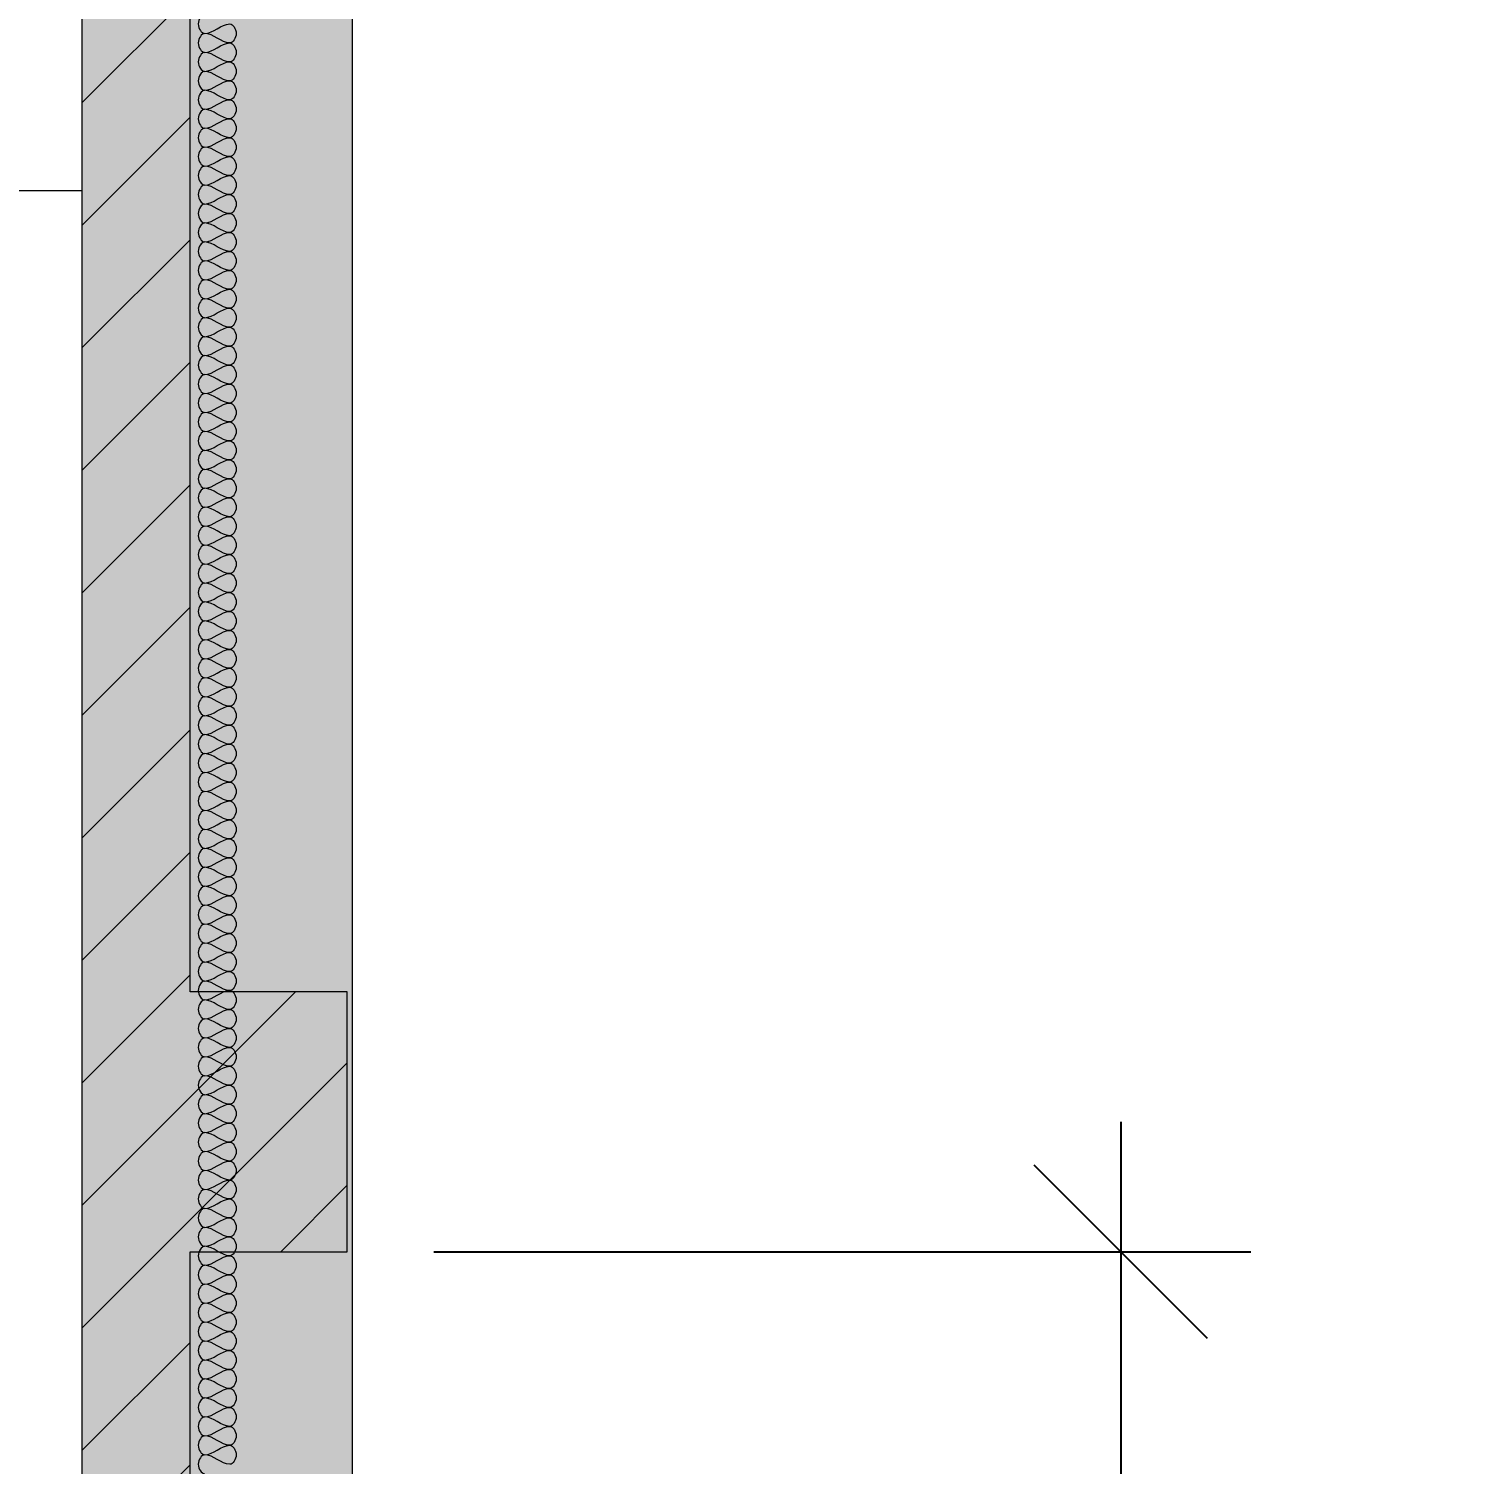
# Model space of a CAD drawing. Header units: inches. Extents: x 1913 to 24953, y -2945 to 1064.
# Drawn here: x 24167.3 to 24300, y -409.6 to -277 of the extents above; entities that cross this region are included whole.
import ezdxf

# ---------------------------------------------------------------- set-up
doc = ezdxf.new("R2010")
doc.units = ezdxf.units.IN
doc.header["$MEASUREMENT"] = 0
for name, color, linetype, lineweight in [('A-ANNO-DIMS', 211, 'Continuous', 9), ('A-DETL', 90, 'Continuous', 9), ('A-WALL', 113, 'Continuous', 13), ('A-WALL-PATT', 111, 'Continuous', 50)]:
    doc.layers.add(name, color=color, linetype=linetype, lineweight=lineweight)
doc.styles.add('Arial', font='arial.ttf', dxfattribs={"height": 12})
doc.dimstyles.new('Linear_-_3_32__Arial', dxfattribs={"dimscale": 12, "dimtxt": 12.243113, "dimasz": 1.333333, "dimexe": 1, "dimexo": 0.666667, "dimgap": 0.666667, "dimtad": 1, "dimdec": 5, "dimrnd": 0.03125, "dimzin": 1, "dimdsep": 46, "dimlunit": 4, "dimtxsty": 'Arial', "dimblk1": 'OBLIQUE', "dimblk2": 'OBLIQUE', "dimsah": 1, "dimcen": 0.09, "dimdle": 1, "dimazin": 0, "dimtfac": 1, "dimtdec": 4, "dimtix": 1, "dimtmove": 0, "dimatfit": 3, "dimfxl": 1, "dimtvp": 1, "dimtfill": 1, "dimfrac": 2, "dimtolj": 1, "dimtzin": 0, "dimarcsym": 2})
pattern_1 = [(45, (23317.1235, 399.692), (-5.656854, 5.656854), [])]

# ---------------------------------------------------------------- blocks, each defined once
blk = doc.blocks.new('_Oblique')
at = {"color": 0, "linetype": 'ByBlock', "lineweight": -2}
blk.add_line((-0.5, -0.5), (0.5, 0.5), dxfattribs=at)
blk = doc.blocks.new('*D806')
at = {"layer": 'A-ANNO-DIMS', "color": 0, "lineweight": -2, "transparency": 16777216}
for p, q in [((24420.62, 786.04), (24420.62, -1541.96)), ((24190, 774.04), (24432.62, 774.04)), ((24192.72, -1529.96), (24432.62, -1529.96))]:
    blk.add_line(p, q, dxfattribs=at)
at = {"layer": 'Defpoints', "color": 0, "lineweight": 0, "transparency": 16777216}
for p in [(24182, 774.04), (24184.72, -1529.96), (24420.62, -1529.96)]:
    blk.add_point(p, dxfattribs=at)
at = {"layer": 'A-ANNO-DIMS', "color": 0, "lineweight": -2, "transparency": 16777216, "xscale": 16, "yscale": 16, "zscale": 16}
for p, rotation in [((24420.62, 774.04), 90), ((24420.62, -1529.96), 270)]:
    blk.add_blockref('_Oblique', p, dxfattribs=dict(at, rotation=rotation))
at = {"layer": 'A-ANNO-DIMS', "color": 0, "lineweight": 0, "transparency": 16777216, "insert": (24406.5, -377.96), "char_height": 12, "width": 73.4587, "attachment_point": 5, "rotation": 90, "style": 'Arial'}
blk.add_mtext('\\A1;192\'-0"', dxfattribs=at)
blk = doc.blocks.new('*D759')
at = {"layer": 'A-ANNO-DIMS', "color": 0, "lineweight": -2, "transparency": 16777216}
for p, q in [((24268.17, -377.96), (24268.17, -689.96)), ((24204.72, -389.96), (24280.17, -389.96)), ((24204.72, -677.96), (24280.17, -677.96))]:
    blk.add_line(p, q, dxfattribs=at)
at = {"layer": 'Defpoints', "color": 0, "lineweight": 0, "transparency": 16777216}
for p in [(24196.72, -389.96), (24196.72, -677.96), (24268.17, -677.96)]:
    blk.add_point(p, dxfattribs=at)
at = {"layer": 'A-ANNO-DIMS', "color": 0, "lineweight": -2, "transparency": 16777216, "xscale": 16, "yscale": 16, "zscale": 16}
for p, rotation in [((24268.17, -389.96), 90), ((24268.17, -677.96), 270)]:
    blk.add_blockref('_Oblique', p, dxfattribs=dict(at, rotation=rotation))
at = {"layer": 'A-ANNO-DIMS', "color": 0, "lineweight": 0, "transparency": 16777216, "insert": (24254.04, -533.96), "char_height": 12, "width": 62.3834, "attachment_point": 5, "rotation": 90, "style": 'Arial'}
blk.add_mtext('\\A1;24\'-0"', dxfattribs=at)
blk = doc.blocks.new('*D768')
at = {"layer": 'A-ANNO-DIMS', "color": 0, "lineweight": -2, "transparency": 16777216}
for p, q in [((24388.62, -977.96), (24388.62, -53.96)), ((24184.82, -65.96), (24400.62, -65.96)), ((24205.22, -965.96), (24400.62, -965.96))]:
    blk.add_line(p, q, dxfattribs=at)
at = {"layer": 'Defpoints', "color": 0, "lineweight": 0, "transparency": 16777216}
for p in [(24176.82, -65.96), (24388.62, -65.96), (24197.22, -965.96)]:
    blk.add_point(p, dxfattribs=at)
at = {"layer": 'A-ANNO-DIMS', "color": 0, "lineweight": -2, "transparency": 16777216, "xscale": 16, "yscale": 16, "zscale": 16}
for p, rotation in [((24388.62, -65.96), 90), ((24388.62, -965.96), 270)]:
    blk.add_blockref('_Oblique', p, dxfattribs=dict(at, rotation=rotation))
at = {"layer": 'A-ANNO-DIMS', "color": 0, "lineweight": 0, "transparency": 16777216, "insert": (24374.5, -515.96), "char_height": 12, "width": 51.3081, "attachment_point": 5, "rotation": 90, "style": 'Arial'}
blk.add_mtext('\\A1;75\'-0"', dxfattribs=at)

msp = doc.modelspace()

# ---------------------------------------------------------------- hatches: boundary and pattern name
at = {"layer": 'A-WALL-PATT', "lineweight": 0}
h = msp.add_hatch(dxfattribs=at)
h.set_pattern_fill('FP_1', color=256, style=0, pattern_type=2)
h.set_pattern_definition([(50, (23317.123, 399.692), (36.72335, -3.213), [3.84, -42.24]), (355, (23317.123, 399.69), (-7.1044, 38.51274), [3.072, -33.792]), (100.451, (23320.183, 399.424), (29.62024, 35.29956), [3.263, -35.898]), (46.184, (23317.123, 409.93), (54.6425, -8.4752), [5.76, -63.36]), (96.636, (23321.68, 409.226), (47.854, 49.8752), [4.895, -53.848]), (351.184, (23317.123, 409.93), (47.8553, 49.8749), [4.608, -50.688]), (21, (23322.243, 407.372), (30.56126, -20.614), [3.84, -42.24]), (326, (23322.243, 407.37), (12.4577, 37.1283), [3.072, -33.792]), (71.451, (23324.79, 405.654), (43.02, 16.5135), [3.263, -35.898]), (37.5, (23317.123, 399.692), (0.6228, 17.04428), [1.69, -31.693, 1.69, -32.614, -33.92]), (37.5, (23317.123, 399.692), (0.6228, 17.04428), [-67.686, 1.69, -32.23]), (7.5, (23317.123, 399.692), (13.4694, 20.19387), [1.69, -17.869, 1.69, -30.925, -12.928]), (7.5, (23317.123, 399.692), (13.4694, 20.19387), [-52.173, 1.69, -11.238]), (327.5, (23305.705, 399.692), (27.33168, -1.15522), [1.69, -11.11, 1.69, -38.246, -52.992]), (327.5, (23305.705, 399.692), (27.33168, -1.15522), [-52.736, 1.69, -51.302]), (317.5, (23300.585, 399.692), (29.85903, 5.12498), [1.69, -14.95, 1.69, -24.832, -37.632]), (317.5, (23300.585, 399.692), (29.85903, 5.12498), [-43.162, 1.69, -35.942])])
h.paths.add_polyline_path([(24172.225, -35.956342), (24197.225, -35.956342), (24197.225, -46.641983), (24197.225, -66.641983), (24197.225, -142.641983), (24197.225, -162.641983), (24197.225, -965.956342), (24172.225, -965.956342), (24172.225, -291.956342), (24172.225, -271.956342), (24172.225, -172.956342), (24172.225, -162.956342)], flags=0)
h.paths.add_polyline_path([(24172.225, 193.043658), (24197.225, 193.043658), (24197.225, 0.043658), (24172.225, 0.043658)], flags=0)
h = msp.add_hatch(dxfattribs=at)
h.set_pattern_fill('FP_2', color=256, style=0, pattern_type=2)
h.set_pattern_definition(pattern_1)
h.paths.add_polyline_path([(24172.225, 0.043658), (24182.225, 0.043658), (24182.225, 193.043658), (24172.225, 193.043658)])
h.paths.add_polyline_path([(24172.225, -965.956342), (24182.225, -965.956342), (24182.225, -35.956342), (24172.225, -35.956342)])
h.paths.add_polyline_path([(24172.225, -1325.956441), (24182.225, -1325.956441), (24182.225, -1085.956342), (24172.225, -1085.956342)])
h.paths.add_polyline_path([(24182.225, -1457.956342), (24172.225, -1457.956342), (24172.225, -1517.456342), (24182.225, -1517.456342)])
h = msp.add_hatch(dxfattribs=at)
h.set_pattern_fill('FP_2', color=256, style=0, pattern_type=2)
h.set_pattern_definition(pattern_1)
h.paths.add_polyline_path([(24182.225, -389.956342), (24182.225, -365.956342), (24196.725, -365.956342), (24196.725, -389.956342)], flags=0)

# ---------------------------------------------------------------- linework, layer by layer
at = {"layer": 'A-DETL', "lineweight": 0}
for points in [[(24183.558333, -275.706342), (24183.283347, -275.706342), (24182.666653, -276.581342), (24183.283347, -277.456342), (24183.558333, -277.456342)], [(24183.558333, -277.456342), (24184.360048, -277.456342), (24185.089952, -276.581342), (24185.891667, -276.581342)], [(24185.891667, -276.581342), (24186.166653, -276.581342), (24186.783347, -277.456342), (24186.166653, -278.331342), (24185.891667, -278.331342)], [(24183.558333, -277.456342), (24183.283347, -277.456342), (24182.666653, -278.331342), (24183.283347, -279.206342), (24183.558333, -279.206342)], [(24185.891667, -278.331342), (24185.089952, -278.331342), (24184.360048, -277.456342), (24183.558333, -277.456342)], [(24183.558333, -279.206342), (24184.360048, -279.206342), (24185.089952, -278.331342), (24185.891667, -278.331342)], [(24185.891667, -278.331342), (24186.166653, -278.331342), (24186.783347, -279.206342), (24186.166653, -280.081342), (24185.891667, -280.081342)], [(24183.558333, -279.206342), (24183.283347, -279.206342), (24182.666653, -280.081342), (24183.283347, -280.956342), (24183.558333, -280.956342)], [(24185.891667, -280.081342), (24185.089952, -280.081342), (24184.360048, -279.206342), (24183.558333, -279.206342)], [(24183.558333, -280.956342), (24183.283347, -280.956342), (24182.666653, -281.831342), (24183.283347, -282.706342), (24183.558333, -282.706342)], [(24183.558333, -280.956342), (24184.360048, -280.956342), (24185.089952, -280.081342), (24185.891667, -280.081342)], [(24185.891667, -281.831342), (24185.089952, -281.831342), (24184.360048, -280.956342), (24183.558333, -280.956342)], [(24185.891667, -280.081342), (24186.166653, -280.081342), (24186.783347, -280.956342), (24186.166653, -281.831342), (24185.891667, -281.831342)], [(24183.558333, -282.706342), (24184.360048, -282.706342), (24185.089952, -281.831342), (24185.891667, -281.831342)], [(24185.891667, -281.831342), (24186.166653, -281.831342), (24186.783347, -282.706342), (24186.166653, -283.581342), (24185.891667, -283.581342)], [(24183.558333, -282.706342), (24183.283347, -282.706342), (24182.666653, -283.581342), (24183.283347, -284.456342), (24183.558333, -284.456342)], [(24185.891667, -283.581342), (24185.089952, -283.581342), (24184.360048, -282.706342), (24183.558333, -282.706342)], [(24183.558333, -284.456342), (24184.360048, -284.456342), (24185.089952, -283.581342), (24185.891667, -283.581342)], [(24185.891667, -283.581342), (24186.166653, -283.581342), (24186.783347, -284.456342), (24186.166653, -285.331342), (24185.891667, -285.331342)], [(24183.558333, -284.456342), (24183.283347, -284.456342), (24182.666653, -285.331342), (24183.283347, -286.206342), (24183.558333, -286.206342)], [(24185.891667, -285.331342), (24185.089952, -285.331342), (24184.360048, -284.456342), (24183.558333, -284.456342)], [(24183.558333, -286.206342), (24183.283347, -286.206342), (24182.666653, -287.081342), (24183.283347, -287.956342), (24183.558333, -287.956342)], [(24183.558333, -286.206342), (24184.360048, -286.206342), (24185.089952, -285.331342), (24185.891667, -285.331342)], [(24185.891667, -287.081342), (24185.089952, -287.081342), (24184.360048, -286.206342), (24183.558333, -286.206342)], [(24185.891667, -285.331342), (24186.166653, -285.331342), (24186.783347, -286.206342), (24186.166653, -287.081342), (24185.891667, -287.081342)], [(24183.558333, -287.956342), (24184.360048, -287.956342), (24185.089952, -287.081342), (24185.891667, -287.081342)], [(24185.891667, -287.081342), (24186.166653, -287.081342), (24186.783347, -287.956342), (24186.166653, -288.831342), (24185.891667, -288.831342)], [(24183.558333, -287.956342), (24183.283347, -287.956342), (24182.666653, -288.831342), (24183.283347, -289.706342), (24183.558333, -289.706342)], [(24185.891667, -288.831342), (24185.089952, -288.831342), (24184.360048, -287.956342), (24183.558333, -287.956342)], [(24183.558333, -289.706342), (24184.360048, -289.706342), (24185.089952, -288.831342), (24185.891667, -288.831342)], [(24185.891667, -288.831342), (24186.166653, -288.831342), (24186.783347, -289.706342), (24186.166653, -290.581342), (24185.891667, -290.581342)], [(24183.558333, -289.706342), (24183.283347, -289.706342), (24182.666653, -290.581342), (24183.283347, -291.456342), (24183.558333, -291.456342)], [(24185.891667, -290.581342), (24185.089952, -290.581342), (24184.360048, -289.706342), (24183.558333, -289.706342)], [(24183.558333, -291.456342), (24183.283347, -291.456342), (24182.666653, -292.331342), (24183.283347, -293.206342), (24183.558333, -293.206342)], [(24183.558333, -291.456342), (24184.360048, -291.456342), (24185.089952, -290.581342), (24185.891667, -290.581342)], [(24185.891667, -292.331342), (24185.089952, -292.331342), (24184.360048, -291.456342), (24183.558333, -291.456342)], [(24185.891667, -290.581342), (24186.166653, -290.581342), (24186.783347, -291.456342), (24186.166653, -292.331342), (24185.891667, -292.331342)], [(24183.558333, -293.206342), (24184.360048, -293.206342), (24185.089952, -292.331342), (24185.891667, -292.331342)], [(24185.891667, -292.331342), (24186.166653, -292.331342), (24186.783347, -293.206342), (24186.166653, -294.081342), (24185.891667, -294.081342)], [(24183.558333, -293.206342), (24183.283347, -293.206342), (24182.666653, -294.081342), (24183.283347, -294.956342), (24183.558333, -294.956342)], [(24185.891667, -294.081342), (24185.089952, -294.081342), (24184.360048, -293.206342), (24183.558333, -293.206342)], [(24183.558333, -294.956342), (24184.360048, -294.956342), (24185.089952, -294.081342), (24185.891667, -294.081342)], [(24185.891667, -294.081342), (24186.166653, -294.081342), (24186.783347, -294.956342), (24186.166653, -295.831342), (24185.891667, -295.831342)], [(24183.558333, -294.956342), (24183.283347, -294.956342), (24182.666653, -295.831342), (24183.283347, -296.706342), (24183.558333, -296.706342)], [(24185.891667, -295.831342), (24185.089952, -295.831342), (24184.360048, -294.956342), (24183.558333, -294.956342)], [(24183.558333, -296.706342), (24183.283347, -296.706342), (24182.666653, -297.581342), (24183.283347, -298.456342), (24183.558333, -298.456342)], [(24183.558333, -296.706342), (24184.360048, -296.706342), (24185.089952, -295.831342), (24185.891667, -295.831342)], [(24185.891667, -297.581342), (24185.089952, -297.581342), (24184.360048, -296.706342), (24183.558333, -296.706342)], [(24185.891667, -295.831342), (24186.166653, -295.831342), (24186.783347, -296.706342), (24186.166653, -297.581342), (24185.891667, -297.581342)], [(24183.558333, -298.456342), (24183.283347, -298.456342), (24182.666653, -299.331342), (24183.283347, -300.206342), (24183.558333, -300.206342)], [(24183.558333, -298.456342), (24184.360048, -298.456342), (24185.089952, -297.581342), (24185.891667, -297.581342)], [(24185.891667, -299.331342), (24185.089952, -299.331342), (24184.360048, -298.456342), (24183.558333, -298.456342)], [(24185.891667, -297.581342), (24186.166653, -297.581342), (24186.783347, -298.456342), (24186.166653, -299.331342), (24185.891667, -299.331342)], [(24183.558333, -300.206342), (24184.360048, -300.206342), (24185.089952, -299.331342), (24185.891667, -299.331342)], [(24185.891667, -299.331342), (24186.166653, -299.331342), (24186.783347, -300.206342), (24186.166653, -301.081342), (24185.891667, -301.081342)], [(24183.558333, -300.206342), (24183.283347, -300.206342), (24182.666653, -301.081342), (24183.283347, -301.956342), (24183.558333, -301.956342)], [(24185.891667, -301.081342), (24185.089952, -301.081342), (24184.360048, -300.206342), (24183.558333, -300.206342)], [(24183.558333, -301.956342), (24184.360048, -301.956342), (24185.089952, -301.081342), (24185.891667, -301.081342)], [(24185.891667, -301.081342), (24186.166653, -301.081342), (24186.783347, -301.956342), (24186.166653, -302.831342), (24185.891667, -302.831342)], [(24183.558333, -301.956342), (24183.283347, -301.956342), (24182.666653, -302.831342), (24183.283347, -303.706342), (24183.558333, -303.706342)], [(24185.891667, -302.831342), (24185.089952, -302.831342), (24184.360048, -301.956342), (24183.558333, -301.956342)], [(24183.558333, -303.706342), (24183.283347, -303.706342), (24182.666653, -304.581342), (24183.283347, -305.456342), (24183.558333, -305.456342)], [(24183.558333, -303.706342), (24184.360048, -303.706342), (24185.089952, -302.831342), (24185.891667, -302.831342)], [(24185.891667, -304.581342), (24185.089952, -304.581342), (24184.360048, -303.706342), (24183.558333, -303.706342)], [(24185.891667, -302.831342), (24186.166653, -302.831342), (24186.783347, -303.706342), (24186.166653, -304.581342), (24185.891667, -304.581342)], [(24183.558333, -305.456342), (24184.360048, -305.456342), (24185.089952, -304.581342), (24185.891667, -304.581342)], [(24185.891667, -304.581342), (24186.166653, -304.581342), (24186.783347, -305.456342), (24186.166653, -306.331342), (24185.891667, -306.331342)], [(24183.558333, -305.456342), (24183.283347, -305.456342), (24182.666653, -306.331342), (24183.283347, -307.206342), (24183.558333, -307.206342)], [(24185.891667, -306.331342), (24185.089952, -306.331342), (24184.360048, -305.456342), (24183.558333, -305.456342)], [(24183.558333, -307.206342), (24184.360048, -307.206342), (24185.089952, -306.331342), (24185.891667, -306.331342)], [(24185.891667, -306.331342), (24186.166653, -306.331342), (24186.783347, -307.206342), (24186.166653, -308.081342), (24185.891667, -308.081342)], [(24183.558333, -307.206342), (24183.283347, -307.206342), (24182.666653, -308.081342), (24183.283347, -308.956342), (24183.558333, -308.956342)], [(24185.891667, -308.081342), (24185.089952, -308.081342), (24184.360048, -307.206342), (24183.558333, -307.206342)], [(24183.558333, -308.956342), (24183.283347, -308.956342), (24182.666653, -309.831342), (24183.283347, -310.706342), (24183.558333, -310.706342)], [(24183.558333, -308.956342), (24184.360048, -308.956342), (24185.089952, -308.081342), (24185.891667, -308.081342)], [(24185.891667, -309.831342), (24185.089952, -309.831342), (24184.360048, -308.956342), (24183.558333, -308.956342)], [(24185.891667, -308.081342), (24186.166653, -308.081342), (24186.783347, -308.956342), (24186.166653, -309.831342), (24185.891667, -309.831342)], [(24183.558333, -310.706342), (24184.360048, -310.706342), (24185.089952, -309.831342), (24185.891667, -309.831342)], [(24185.891667, -309.831342), (24186.166653, -309.831342), (24186.783347, -310.706342), (24186.166653, -311.581342), (24185.891667, -311.581342)], [(24183.558333, -310.706342), (24183.283347, -310.706342), (24182.666653, -311.581342), (24183.283347, -312.456342), (24183.558333, -312.456342)], [(24185.891667, -311.581342), (24185.089952, -311.581342), (24184.360048, -310.706342), (24183.558333, -310.706342)], [(24183.558333, -312.456342), (24184.360048, -312.456342), (24185.089952, -311.581342), (24185.891667, -311.581342)], [(24185.891667, -311.581342), (24186.166653, -311.581342), (24186.783347, -312.456342), (24186.166653, -313.331342), (24185.891667, -313.331342)], [(24183.558333, -312.456342), (24183.283347, -312.456342), (24182.666653, -313.331342), (24183.283347, -314.206342), (24183.558333, -314.206342)], [(24185.891667, -313.331342), (24185.089952, -313.331342), (24184.360048, -312.456342), (24183.558333, -312.456342)], [(24183.558333, -314.206342), (24183.283347, -314.206342), (24182.666653, -315.081342), (24183.283347, -315.956342), (24183.558333, -315.956342)], [(24183.558333, -314.206342), (24184.360048, -314.206342), (24185.089952, -313.331342), (24185.891667, -313.331342)], [(24185.891667, -315.081342), (24185.089952, -315.081342), (24184.360048, -314.206342), (24183.558333, -314.206342)], [(24185.891667, -313.331342), (24186.166653, -313.331342), (24186.783347, -314.206342), (24186.166653, -315.081342), (24185.891667, -315.081342)], [(24183.558333, -315.956342), (24184.360048, -315.956342), (24185.089952, -315.081342), (24185.891667, -315.081342)], [(24185.891667, -315.081342), (24186.166653, -315.081342), (24186.783347, -315.956342), (24186.166653, -316.831342), (24185.891667, -316.831342)], [(24183.558333, -315.956342), (24183.283347, -315.956342), (24182.666653, -316.831342), (24183.283347, -317.706342), (24183.558333, -317.706342)], [(24185.891667, -316.831342), (24185.089952, -316.831342), (24184.360048, -315.956342), (24183.558333, -315.956342)], [(24183.558333, -317.706342), (24184.360048, -317.706342), (24185.089952, -316.831342), (24185.891667, -316.831342)], [(24185.891667, -316.831342), (24186.166653, -316.831342), (24186.783347, -317.706342), (24186.166653, -318.581342), (24185.891667, -318.581342)], [(24183.558333, -317.706342), (24183.283347, -317.706342), (24182.666653, -318.581342), (24183.283347, -319.456342), (24183.558333, -319.456342)], [(24185.891667, -318.581342), (24185.089952, -318.581342), (24184.360048, -317.706342), (24183.558333, -317.706342)], [(24183.558333, -319.456342), (24183.283347, -319.456342), (24182.666653, -320.331342), (24183.283347, -321.206342), (24183.558333, -321.206342)], [(24183.558333, -319.456342), (24184.360048, -319.456342), (24185.089952, -318.581342), (24185.891667, -318.581342)], [(24185.891667, -320.331342), (24185.089952, -320.331342), (24184.360048, -319.456342), (24183.558333, -319.456342)], [(24185.891667, -318.581342), (24186.166653, -318.581342), (24186.783347, -319.456342), (24186.166653, -320.331342), (24185.891667, -320.331342)], [(24183.558333, -321.206342), (24184.360048, -321.206342), (24185.089952, -320.331342), (24185.891667, -320.331342)], [(24185.891667, -320.331342), (24186.166653, -320.331342), (24186.783347, -321.206342), (24186.166653, -322.081342), (24185.891667, -322.081342)], [(24183.558333, -321.206342), (24183.283347, -321.206342), (24182.666653, -322.081342), (24183.283347, -322.956342), (24183.558333, -322.956342)], [(24185.891667, -322.081342), (24185.089952, -322.081342), (24184.360048, -321.206342), (24183.558333, -321.206342)], [(24183.558333, -322.956342), (24184.360048, -322.956342), (24185.089952, -322.081342), (24185.891667, -322.081342)], [(24185.891667, -322.081342), (24186.166653, -322.081342), (24186.783347, -322.956342), (24186.166653, -323.831342), (24185.891667, -323.831342)], [(24183.558333, -322.956342), (24183.283347, -322.956342), (24182.666653, -323.831342), (24183.283347, -324.706342), (24183.558333, -324.706342)], [(24185.891667, -323.831342), (24185.089952, -323.831342), (24184.360048, -322.956342), (24183.558333, -322.956342)], [(24183.558333, -324.706342), (24183.283347, -324.706342), (24182.666653, -325.581342), (24183.283347, -326.456342), (24183.558333, -326.456342)], [(24183.558333, -324.706342), (24184.360048, -324.706342), (24185.089952, -323.831342), (24185.891667, -323.831342)], [(24185.891667, -325.581342), (24185.089952, -325.581342), (24184.360048, -324.706342), (24183.558333, -324.706342)], [(24185.891667, -323.831342), (24186.166653, -323.831342), (24186.783347, -324.706342), (24186.166653, -325.581342), (24185.891667, -325.581342)], [(24183.558333, -326.456342), (24184.360048, -326.456342), (24185.089952, -325.581342), (24185.891667, -325.581342)], [(24185.891667, -325.581342), (24186.166653, -325.581342), (24186.783347, -326.456342), (24186.166653, -327.331342), (24185.891667, -327.331342)], [(24183.558333, -326.456342), (24183.283347, -326.456342), (24182.666653, -327.331342), (24183.283347, -328.206342), (24183.558333, -328.206342)], [(24185.891667, -327.331342), (24185.089952, -327.331342), (24184.360048, -326.456342), (24183.558333, -326.456342)], [(24183.558333, -328.206342), (24184.360048, -328.206342), (24185.089952, -327.331342), (24185.891667, -327.331342)], [(24185.891667, -327.331342), (24186.166653, -327.331342), (24186.783347, -328.206342), (24186.166653, -329.081342), (24185.891667, -329.081342)], [(24183.558333, -328.206342), (24183.283347, -328.206342), (24182.666653, -329.081342), (24183.283347, -329.956342), (24183.558333, -329.956342)], [(24185.891667, -329.081342), (24185.089952, -329.081342), (24184.360048, -328.206342), (24183.558333, -328.206342)], [(24183.558333, -329.956342), (24183.283347, -329.956342), (24182.666653, -330.831342), (24183.283347, -331.706342), (24183.558333, -331.706342)], [(24183.558333, -329.956342), (24184.360048, -329.956342), (24185.089952, -329.081342), (24185.891667, -329.081342)], [(24185.891667, -330.831342), (24185.089952, -330.831342), (24184.360048, -329.956342), (24183.558333, -329.956342)], [(24185.891667, -329.081342), (24186.166653, -329.081342), (24186.783347, -329.956342), (24186.166653, -330.831342), (24185.891667, -330.831342)], [(24183.558333, -331.706342), (24184.360048, -331.706342), (24185.089952, -330.831342), (24185.891667, -330.831342)], [(24185.891667, -330.831342), (24186.166653, -330.831342), (24186.783347, -331.706342), (24186.166653, -332.581342), (24185.891667, -332.581342)], [(24183.558333, -331.706342), (24183.283347, -331.706342), (24182.666653, -332.581342), (24183.283347, -333.456342), (24183.558333, -333.456342)], [(24185.891667, -332.581342), (24185.089952, -332.581342), (24184.360048, -331.706342), (24183.558333, -331.706342)], [(24183.558333, -333.456342), (24184.360048, -333.456342), (24185.089952, -332.581342), (24185.891667, -332.581342)], [(24185.891667, -332.581342), (24186.166653, -332.581342), (24186.783347, -333.456342), (24186.166653, -334.331342), (24185.891667, -334.331342)], [(24183.558333, -333.456342), (24183.283347, -333.456342), (24182.666653, -334.331342), (24183.283347, -335.206342), (24183.558333, -335.206342)], [(24185.891667, -334.331342), (24185.089952, -334.331342), (24184.360048, -333.456342), (24183.558333, -333.456342)], [(24183.558333, -335.206342), (24183.283347, -335.206342), (24182.666653, -336.081342), (24183.283347, -336.956342), (24183.558333, -336.956342)], [(24183.558333, -335.206342), (24184.360048, -335.206342), (24185.089952, -334.331342), (24185.891667, -334.331342)], [(24185.891667, -336.081342), (24185.089952, -336.081342), (24184.360048, -335.206342), (24183.558333, -335.206342)], [(24185.891667, -334.331342), (24186.166653, -334.331342), (24186.783347, -335.206342), (24186.166653, -336.081342), (24185.891667, -336.081342)], [(24183.558333, -336.956342), (24184.360048, -336.956342), (24185.089952, -336.081342), (24185.891667, -336.081342)], [(24185.891667, -336.081342), (24186.166653, -336.081342), (24186.783347, -336.956342), (24186.166653, -337.831342), (24185.891667, -337.831342)], [(24183.558333, -336.956342), (24183.283347, -336.956342), (24182.666653, -337.831342), (24183.283347, -338.706342), (24183.558333, -338.706342)], [(24185.891667, -337.831342), (24185.089952, -337.831342), (24184.360048, -336.956342), (24183.558333, -336.956342)], [(24183.558333, -338.706342), (24184.360048, -338.706342), (24185.089952, -337.831342), (24185.891667, -337.831342)], [(24185.891667, -337.831342), (24186.166653, -337.831342), (24186.783347, -338.706342), (24186.166653, -339.581342), (24185.891667, -339.581342)], [(24183.558333, -338.706342), (24183.283347, -338.706342), (24182.666653, -339.581342), (24183.283347, -340.456342), (24183.558333, -340.456342)], [(24185.891667, -339.581342), (24185.089952, -339.581342), (24184.360048, -338.706342), (24183.558333, -338.706342)], [(24183.558333, -340.456342), (24184.360048, -340.456342), (24185.089952, -339.581342), (24185.891667, -339.581342)], [(24185.891667, -339.581342), (24186.166653, -339.581342), (24186.783347, -340.456342), (24186.166653, -341.331342), (24185.891667, -341.331342)], [(24183.558333, -340.456342), (24183.283347, -340.456342), (24182.666653, -341.331342), (24183.283347, -342.206342), (24183.558333, -342.206342)], [(24185.891667, -341.331342), (24185.089952, -341.331342), (24184.360048, -340.456342), (24183.558333, -340.456342)], [(24183.558333, -342.206342), (24183.283347, -342.206342), (24182.666653, -343.081342), (24183.283347, -343.956342), (24183.558333, -343.956342)], [(24183.558333, -342.206342), (24184.360048, -342.206342), (24185.089952, -341.331342), (24185.891667, -341.331342)], [(24185.891667, -343.081342), (24185.089952, -343.081342), (24184.360048, -342.206342), (24183.558333, -342.206342)], [(24185.891667, -341.331342), (24186.166653, -341.331342), (24186.783347, -342.206342), (24186.166653, -343.081342), (24185.891667, -343.081342)], [(24183.558333, -343.956342), (24184.360048, -343.956342), (24185.089952, -343.081342), (24185.891667, -343.081342)], [(24185.891667, -343.081342), (24186.166653, -343.081342), (24186.783347, -343.956342), (24186.166653, -344.831342), (24185.891667, -344.831342)], [(24183.558333, -343.956342), (24183.283347, -343.956342), (24182.666653, -344.831342), (24183.283347, -345.706342), (24183.558333, -345.706342)], [(24185.891667, -344.831342), (24185.089952, -344.831342), (24184.360048, -343.956342), (24183.558333, -343.956342)], [(24183.558333, -345.706342), (24184.360048, -345.706342), (24185.089952, -344.831342), (24185.891667, -344.831342)], [(24185.891667, -344.831342), (24186.166653, -344.831342), (24186.783347, -345.706342), (24186.166653, -346.581342), (24185.891667, -346.581342)], [(24183.558333, -345.706342), (24183.283347, -345.706342), (24182.666653, -346.581342), (24183.283347, -347.456342), (24183.558333, -347.456342)], [(24185.891667, -346.581342), (24185.089952, -346.581342), (24184.360048, -345.706342), (24183.558333, -345.706342)], [(24183.558333, -347.456342), (24183.283347, -347.456342), (24182.666653, -348.331342), (24183.283347, -349.206342), (24183.558333, -349.206342)], [(24183.558333, -347.456342), (24184.360048, -347.456342), (24185.089952, -346.581342), (24185.891667, -346.581342)], [(24185.891667, -348.331342), (24185.089952, -348.331342), (24184.360048, -347.456342), (24183.558333, -347.456342)], [(24185.891667, -346.581342), (24186.166653, -346.581342), (24186.783347, -347.456342), (24186.166653, -348.331342), (24185.891667, -348.331342)], [(24183.558333, -349.206342), (24184.360048, -349.206342), (24185.089952, -348.331342), (24185.891667, -348.331342)], [(24185.891667, -348.331342), (24186.166653, -348.331342), (24186.783347, -349.206342), (24186.166653, -350.081342), (24185.891667, -350.081342)], [(24183.558333, -349.206342), (24183.283347, -349.206342), (24182.666653, -350.081342), (24183.283347, -350.956342), (24183.558333, -350.956342)], [(24185.891667, -350.081342), (24185.089952, -350.081342), (24184.360048, -349.206342), (24183.558333, -349.206342)], [(24183.558333, -350.956342), (24184.360048, -350.956342), (24185.089952, -350.081342), (24185.891667, -350.081342)], [(24185.891667, -350.081342), (24186.166653, -350.081342), (24186.783347, -350.956342), (24186.166653, -351.831342), (24185.891667, -351.831342)], [(24183.558333, -350.956342), (24183.283347, -350.956342), (24182.666653, -351.831342), (24183.283347, -352.706342), (24183.558333, -352.706342)], [(24185.891667, -351.831342), (24185.089952, -351.831342), (24184.360048, -350.956342), (24183.558333, -350.956342)], [(24183.558333, -352.706342), (24183.283347, -352.706342), (24182.666653, -353.581342), (24183.283347, -354.456342), (24183.558333, -354.456342)], [(24183.558333, -352.706342), (24184.360048, -352.706342), (24185.089952, -351.831342), (24185.891667, -351.831342)], [(24185.891667, -353.581342), (24185.089952, -353.581342), (24184.360048, -352.706342), (24183.558333, -352.706342)], [(24185.891667, -351.831342), (24186.166653, -351.831342), (24186.783347, -352.706342), (24186.166653, -353.581342), (24185.891667, -353.581342)], [(24183.558333, -354.456342), (24184.360048, -354.456342), (24185.089952, -353.581342), (24185.891667, -353.581342)], [(24185.891667, -353.581342), (24186.166653, -353.581342), (24186.783347, -354.456342), (24186.166653, -355.331342), (24185.891667, -355.331342)], [(24183.558333, -354.456342), (24183.283347, -354.456342), (24182.666653, -355.331342), (24183.283347, -356.206342), (24183.558333, -356.206342)], [(24185.891667, -355.331342), (24185.089952, -355.331342), (24184.360048, -354.456342), (24183.558333, -354.456342)], [(24183.558333, -356.206342), (24184.360048, -356.206342), (24185.089952, -355.331342), (24185.891667, -355.331342)], [(24185.891667, -355.331342), (24186.166653, -355.331342), (24186.783347, -356.206342), (24186.166653, -357.081342), (24185.891667, -357.081342)], [(24183.558333, -356.206342), (24183.283347, -356.206342), (24182.666653, -357.081342), (24183.283347, -357.956342), (24183.558333, -357.956342)], [(24185.891667, -357.081342), (24185.089952, -357.081342), (24184.360048, -356.206342), (24183.558333, -356.206342)], [(24183.558333, -357.956342), (24183.283347, -357.956342), (24182.666653, -358.831342), (24183.283347, -359.706342), (24183.558333, -359.706342)], [(24183.558333, -357.956342), (24184.360048, -357.956342), (24185.089952, -357.081342), (24185.891667, -357.081342)], [(24185.891667, -358.831342), (24185.089952, -358.831342), (24184.360048, -357.956342), (24183.558333, -357.956342)], [(24185.891667, -357.081342), (24186.166653, -357.081342), (24186.783347, -357.956342), (24186.166653, -358.831342), (24185.891667, -358.831342)], [(24183.558333, -359.706342), (24184.360048, -359.706342), (24185.089952, -358.831342), (24185.891667, -358.831342)], [(24185.891667, -358.831342), (24186.166653, -358.831342), (24186.783347, -359.706342), (24186.166653, -360.581342), (24185.891667, -360.581342)], [(24183.558333, -359.706342), (24183.283347, -359.706342), (24182.666653, -360.581342), (24183.283347, -361.456342), (24183.558333, -361.456342)], [(24185.891667, -360.581342), (24185.089952, -360.581342), (24184.360048, -359.706342), (24183.558333, -359.706342)], [(24183.558333, -361.456342), (24184.360048, -361.456342), (24185.089952, -360.581342), (24185.891667, -360.581342)], [(24185.891667, -360.581342), (24186.166653, -360.581342), (24186.783347, -361.456342), (24186.166653, -362.331342), (24185.891667, -362.331342)], [(24183.558333, -361.456342), (24183.283347, -361.456342), (24182.666653, -362.331342), (24183.283347, -363.206342), (24183.558333, -363.206342)], [(24185.891667, -362.331342), (24185.089952, -362.331342), (24184.360048, -361.456342), (24183.558333, -361.456342)], [(24183.558333, -363.206342), (24183.283347, -363.206342), (24182.666653, -364.081342), (24183.283347, -364.956342), (24183.558333, -364.956342)], [(24183.558333, -363.206342), (24184.360048, -363.206342), (24185.089952, -362.331342), (24185.891667, -362.331342)], [(24185.891667, -364.081342), (24185.089952, -364.081342), (24184.360048, -363.206342), (24183.558333, -363.206342)], [(24185.891667, -362.331342), (24186.166653, -362.331342), (24186.783347, -363.206342), (24186.166653, -364.081342), (24185.891667, -364.081342)], [(24183.558333, -364.956342), (24184.360048, -364.956342), (24185.089952, -364.081342), (24185.891667, -364.081342)], [(24185.891667, -364.081342), (24186.166653, -364.081342), (24186.783347, -364.956342), (24186.166653, -365.831342), (24185.891667, -365.831342)], [(24183.558333, -364.956342), (24183.283347, -364.956342), (24182.666653, -365.831342), (24183.283347, -366.706342), (24183.558333, -366.706342)], [(24185.891667, -365.831342), (24185.089952, -365.831342), (24184.360048, -364.956342), (24183.558333, -364.956342)], [(24183.558333, -366.706342), (24184.360048, -366.706342), (24185.089952, -365.831342), (24185.891667, -365.831342)], [(24185.891667, -365.831342), (24186.166653, -365.831342), (24186.783347, -366.706342), (24186.166653, -367.581342), (24185.891667, -367.581342)], [(24183.558333, -366.706342), (24183.283347, -366.706342), (24182.666653, -367.581342), (24183.283347, -368.456342), (24183.558333, -368.456342)], [(24185.891667, -367.581342), (24185.089952, -367.581342), (24184.360048, -366.706342), (24183.558333, -366.706342)], [(24183.558333, -368.456342), (24183.283347, -368.456342), (24182.666653, -369.331342), (24183.283347, -370.206342), (24183.558333, -370.206342)], [(24183.558333, -368.456342), (24184.360048, -368.456342), (24185.089952, -367.581342), (24185.891667, -367.581342)], [(24185.891667, -369.331342), (24185.089952, -369.331342), (24184.360048, -368.456342), (24183.558333, -368.456342)], [(24185.891667, -367.581342), (24186.166653, -367.581342), (24186.783347, -368.456342), (24186.166653, -369.331342), (24185.891667, -369.331342)], [(24183.558333, -370.206342), (24184.360048, -370.206342), (24185.089952, -369.331342), (24185.891667, -369.331342)], [(24185.891667, -369.331342), (24186.166653, -369.331342), (24186.783347, -370.206342), (24186.166653, -371.081342), (24185.891667, -371.081342)], [(24183.558333, -370.206342), (24183.283347, -370.206342), (24182.666653, -371.081342), (24183.283347, -371.956342), (24183.558333, -371.956342)], [(24185.891667, -371.081342), (24185.089952, -371.081342), (24184.360048, -370.206342), (24183.558333, -370.206342)], [(24183.558333, -371.956342), (24184.360048, -371.956342), (24185.089952, -371.081342), (24185.891667, -371.081342)], [(24185.891667, -371.081342), (24186.166653, -371.081342), (24186.783347, -371.956342), (24186.166653, -372.831342), (24185.891667, -372.831342)], [(24183.558333, -371.956342), (24183.283347, -371.956342), (24182.666653, -372.831342), (24183.283347, -373.706342), (24183.558333, -373.706342)], [(24185.891667, -372.831342), (24185.089952, -372.831342), (24184.360048, -371.956342), (24183.558333, -371.956342)], [(24183.558333, -373.706342), (24183.283347, -373.706342), (24182.666653, -374.581342), (24183.283347, -375.456342), (24183.558333, -375.456342)], [(24183.558333, -373.706342), (24184.360048, -373.706342), (24185.089952, -372.831342), (24185.891667, -372.831342)], [(24185.891667, -374.581342), (24185.089952, -374.581342), (24184.360048, -373.706342), (24183.558333, -373.706342)], [(24185.891667, -372.831342), (24186.166653, -372.831342), (24186.783347, -373.706342), (24186.166653, -374.581342), (24185.891667, -374.581342)], [(24183.558333, -375.456342), (24184.360048, -375.456342), (24185.089952, -374.581342), (24185.891667, -374.581342)], [(24185.891667, -374.581342), (24186.166653, -374.581342), (24186.783347, -375.456342), (24186.166653, -376.331342), (24185.891667, -376.331342)], [(24183.558333, -375.456342), (24183.283347, -375.456342), (24182.666653, -376.331342), (24183.283347, -377.206342), (24183.558333, -377.206342)], [(24185.891667, -376.331342), (24185.089952, -376.331342), (24184.360048, -375.456342), (24183.558333, -375.456342)], [(24183.558333, -377.206342), (24184.360048, -377.206342), (24185.089952, -376.331342), (24185.891667, -376.331342)], [(24185.891667, -376.331342), (24186.166653, -376.331342), (24186.783347, -377.206342), (24186.166653, -378.081342), (24185.891667, -378.081342)], [(24183.558333, -377.206342), (24183.283347, -377.206342), (24182.666653, -378.081342), (24183.283347, -378.956342), (24183.558333, -378.956342)], [(24185.891667, -378.081342), (24185.089952, -378.081342), (24184.360048, -377.206342), (24183.558333, -377.206342)], [(24183.558333, -378.956342), (24183.283347, -378.956342), (24182.666653, -379.831342), (24183.283347, -380.706342), (24183.558333, -380.706342)], [(24183.558333, -378.956342), (24184.360048, -378.956342), (24185.089952, -378.081342), (24185.891667, -378.081342)], [(24185.891667, -379.831342), (24185.089952, -379.831342), (24184.360048, -378.956342), (24183.558333, -378.956342)], [(24185.891667, -378.081342), (24186.166653, -378.081342), (24186.783347, -378.956342), (24186.166653, -379.831342), (24185.891667, -379.831342)], [(24183.558333, -380.706342), (24183.283347, -380.706342), (24182.666653, -381.581342), (24183.283347, -382.456342), (24183.558333, -382.456342)], [(24183.558333, -380.706342), (24184.360048, -380.706342), (24185.089952, -379.831342), (24185.891667, -379.831342)], [(24185.891667, -381.581342), (24185.089952, -381.581342), (24184.360048, -380.706342), (24183.558333, -380.706342)], [(24185.891667, -379.831342), (24186.166653, -379.831342), (24186.783347, -380.706342), (24186.166653, -381.581342), (24185.891667, -381.581342)], [(24183.558333, -382.456342), (24184.360048, -382.456342), (24185.089952, -381.581342), (24185.891667, -381.581342)], [(24185.891667, -381.581342), (24186.166653, -381.581342), (24186.783347, -382.456342), (24186.166653, -383.331342), (24185.891667, -383.331342)], [(24183.558333, -382.456342), (24183.283347, -382.456342), (24182.666653, -383.331342), (24183.283347, -384.206342), (24183.558333, -384.206342)], [(24185.891667, -383.331342), (24185.089952, -383.331342), (24184.360048, -382.456342), (24183.558333, -382.456342)], [(24183.558333, -384.206342), (24184.360048, -384.206342), (24185.089952, -383.331342), (24185.891667, -383.331342)], [(24185.891667, -383.331342), (24186.166653, -383.331342), (24186.783347, -384.206342), (24186.166653, -385.081342), (24185.891667, -385.081342)], [(24183.558333, -384.206342), (24183.283347, -384.206342), (24182.666653, -385.081342), (24183.283347, -385.956342), (24183.558333, -385.956342)], [(24185.891667, -385.081342), (24185.089952, -385.081342), (24184.360048, -384.206342), (24183.558333, -384.206342)], [(24183.558333, -385.956342), (24183.283347, -385.956342), (24182.666653, -386.831342), (24183.283347, -387.706342), (24183.558333, -387.706342)], [(24183.558333, -385.956342), (24184.360048, -385.956342), (24185.089952, -385.081342), (24185.891667, -385.081342)], [(24185.891667, -386.831342), (24185.089952, -386.831342), (24184.360048, -385.956342), (24183.558333, -385.956342)], [(24185.891667, -385.081342), (24186.166653, -385.081342), (24186.783347, -385.956342), (24186.166653, -386.831342), (24185.891667, -386.831342)], [(24183.558333, -387.706342), (24184.360048, -387.706342), (24185.089952, -386.831342), (24185.891667, -386.831342)], [(24185.891667, -386.831342), (24186.166653, -386.831342), (24186.783347, -387.706342), (24186.166653, -388.581342), (24185.891667, -388.581342)], [(24183.558333, -387.706342), (24183.283347, -387.706342), (24182.666653, -388.581342), (24183.283347, -389.456342), (24183.558333, -389.456342)], [(24185.891667, -388.581342), (24185.089952, -388.581342), (24184.360048, -387.706342), (24183.558333, -387.706342)], [(24183.558333, -389.456342), (24184.360048, -389.456342), (24185.089952, -388.581342), (24185.891667, -388.581342)], [(24185.891667, -388.581342), (24186.166653, -388.581342), (24186.783347, -389.456342), (24186.166653, -390.331342), (24185.891667, -390.331342)], [(24183.558333, -389.456342), (24183.283347, -389.456342), (24182.666653, -390.331342), (24183.283347, -391.206342), (24183.558333, -391.206342)], [(24185.891667, -390.331342), (24185.089952, -390.331342), (24184.360048, -389.456342), (24183.558333, -389.456342)], [(24183.558333, -391.206342), (24183.283347, -391.206342), (24182.666653, -392.081342), (24183.283347, -392.956342), (24183.558333, -392.956342)], [(24183.558333, -391.206342), (24184.360048, -391.206342), (24185.089952, -390.331342), (24185.891667, -390.331342)], [(24185.891667, -392.081342), (24185.089952, -392.081342), (24184.360048, -391.206342), (24183.558333, -391.206342)], [(24185.891667, -390.331342), (24186.166653, -390.331342), (24186.783347, -391.206342), (24186.166653, -392.081342), (24185.891667, -392.081342)], [(24183.558333, -392.956342), (24184.360048, -392.956342), (24185.089952, -392.081342), (24185.891667, -392.081342)], [(24185.891667, -392.081342), (24186.166653, -392.081342), (24186.783347, -392.956342), (24186.166653, -393.831342), (24185.891667, -393.831342)], [(24183.558333, -392.956342), (24183.283347, -392.956342), (24182.666653, -393.831342), (24183.283347, -394.706342), (24183.558333, -394.706342)], [(24185.891667, -393.831342), (24185.089952, -393.831342), (24184.360048, -392.956342), (24183.558333, -392.956342)], [(24183.558333, -394.706342), (24184.360048, -394.706342), (24185.089952, -393.831342), (24185.891667, -393.831342)], [(24185.891667, -393.831342), (24186.166653, -393.831342), (24186.783347, -394.706342), (24186.166653, -395.581342), (24185.891667, -395.581342)], [(24183.558333, -394.706342), (24183.283347, -394.706342), (24182.666653, -395.581342), (24183.283347, -396.456342), (24183.558333, -396.456342)], [(24185.891667, -395.581342), (24185.089952, -395.581342), (24184.360048, -394.706342), (24183.558333, -394.706342)], [(24183.558333, -396.456342), (24183.283347, -396.456342), (24182.666653, -397.331342), (24183.283347, -398.206342), (24183.558333, -398.206342)], [(24183.558333, -396.456342), (24184.360048, -396.456342), (24185.089952, -395.581342), (24185.891667, -395.581342)], [(24185.891667, -397.331342), (24185.089952, -397.331342), (24184.360048, -396.456342), (24183.558333, -396.456342)], [(24185.891667, -395.581342), (24186.166653, -395.581342), (24186.783347, -396.456342), (24186.166653, -397.331342), (24185.891667, -397.331342)], [(24183.558333, -398.206342), (24184.360048, -398.206342), (24185.089952, -397.331342), (24185.891667, -397.331342)], [(24185.891667, -397.331342), (24186.166653, -397.331342), (24186.783347, -398.206342), (24186.166653, -399.081342), (24185.891667, -399.081342)], [(24183.558333, -398.206342), (24183.283347, -398.206342), (24182.666653, -399.081342), (24183.283347, -399.956342), (24183.558333, -399.956342)], [(24185.891667, -399.081342), (24185.089952, -399.081342), (24184.360048, -398.206342), (24183.558333, -398.206342)], [(24183.558333, -399.956342), (24184.360048, -399.956342), (24185.089952, -399.081342), (24185.891667, -399.081342)], [(24185.891667, -399.081342), (24186.166653, -399.081342), (24186.783347, -399.956342), (24186.166653, -400.831342), (24185.891667, -400.831342)], [(24183.558333, -399.956342), (24183.283347, -399.956342), (24182.666653, -400.831342), (24183.283347, -401.706342), (24183.558333, -401.706342)], [(24185.891667, -400.831342), (24185.089952, -400.831342), (24184.360048, -399.956342), (24183.558333, -399.956342)], [(24183.558333, -401.706342), (24183.283347, -401.706342), (24182.666653, -402.581342), (24183.283347, -403.456342), (24183.558333, -403.456342)], [(24183.558333, -401.706342), (24184.360048, -401.706342), (24185.089952, -400.831342), (24185.891667, -400.831342)], [(24185.891667, -402.581342), (24185.089952, -402.581342), (24184.360048, -401.706342), (24183.558333, -401.706342)], [(24185.891667, -400.831342), (24186.166653, -400.831342), (24186.783347, -401.706342), (24186.166653, -402.581342), (24185.891667, -402.581342)], [(24183.558333, -403.456342), (24184.360048, -403.456342), (24185.089952, -402.581342), (24185.891667, -402.581342)], [(24185.891667, -402.581342), (24186.166653, -402.581342), (24186.783347, -403.456342), (24186.166653, -404.331342), (24185.891667, -404.331342)], [(24183.558333, -403.456342), (24183.283347, -403.456342), (24182.666653, -404.331342), (24183.283347, -405.206342), (24183.558333, -405.206342)], [(24185.891667, -404.331342), (24185.089952, -404.331342), (24184.360048, -403.456342), (24183.558333, -403.456342)], [(24183.558333, -405.206342), (24184.360048, -405.206342), (24185.089952, -404.331342), (24185.891667, -404.331342)], [(24185.891667, -404.331342), (24186.166653, -404.331342), (24186.783347, -405.206342), (24186.166653, -406.081342), (24185.891667, -406.081342)], [(24183.558333, -405.206342), (24183.283347, -405.206342), (24182.666653, -406.081342), (24183.283347, -406.956342), (24183.558333, -406.956342)], [(24185.891667, -406.081342), (24185.089952, -406.081342), (24184.360048, -405.206342), (24183.558333, -405.206342)], [(24183.558333, -406.956342), (24183.283347, -406.956342), (24182.666653, -407.831342), (24183.283347, -408.706342), (24183.558333, -408.706342)], [(24183.558333, -406.956342), (24184.360048, -406.956342), (24185.089952, -406.081342), (24185.891667, -406.081342)], [(24185.891667, -407.831342), (24185.089952, -407.831342), (24184.360048, -406.956342), (24183.558333, -406.956342)], [(24185.891667, -406.081342), (24186.166653, -406.081342), (24186.783347, -406.956342), (24186.166653, -407.831342), (24185.891667, -407.831342)], [(24183.558333, -408.706342), (24184.360048, -408.706342), (24185.089952, -407.831342), (24185.891667, -407.831342)], [(24185.891667, -407.831342), (24186.166653, -407.831342), (24186.783347, -408.706342), (24186.166653, -409.581342), (24185.891667, -409.581342)], [(24183.558333, -408.706342), (24183.283347, -408.706342), (24182.666653, -409.581342), (24183.283347, -410.456342), (24183.558333, -410.456342)], [(24185.891667, -409.581342), (24185.089952, -409.581342), (24184.360048, -408.706342), (24183.558333, -408.706342)]]:
    msp.add_open_spline(points, degree=3, dxfattribs=at)
at = {"layer": 'A-WALL', "lineweight": 0}
for p, q in [((24172.225, -35.956342), (24172.225, -965.956342)), ((24182.225, -365.956342), (24182.225, -35.956342)), ((24197.225, -965.956342), (24197.225, -162.641983)), ((23870.725, -291.956342), (24172.225, -291.956342)), ((24196.725, -365.956342), (24182.225, -365.956342)), ((24196.725, -365.956342), (24182.225, -365.956342)), ((24196.725, -389.956342), (24196.725, -365.956342)), ((24196.725, -389.956342), (24196.725, -365.956342)), ((24182.225, -389.956342), (24196.725, -389.956342)), ((24182.225, -389.956342), (24196.725, -389.956342)), ((24182.225, -653.956342), (24182.225, -389.956342))]:
    msp.add_line(p, q, dxfattribs=at)

# ---------------------------------------------------------------- dimensions: what is measured, and where the dimension line sits
at = {"layer": 'A-ANNO-DIMS', "color": 1, "lineweight": 0}
for base, p1, p2, picture, middle in [((24420.622218, -1529.956342), (24181.998223, 774.043658), (24184.725, -1529.956342), '*D806', (24406.495342, -377.956342)), ((24388.622218, -65.956342), (24197.225, -965.956342), (24176.81875, -65.956342), '*D768', (24374.495342, -515.956342)), ((24268.165337, -677.956342), (24196.725, -389.956342), (24196.725, -677.956342), '*D759', (24254.038462, -533.956342))]:
    dim = msp.add_linear_dim(base=base, p1=p1, p2=p2, angle=90, dimstyle='Linear_-_3_32__Arial', override={"dimpost": '<>', "dimfxl": 60, "dimtfill": 0}, dxfattribs=at)
    dim.commit()
    dim.dimension.update_dxf_attribs({"geometry": picture, "text_midpoint": middle})

doc.saveas('drawing.dxf')
